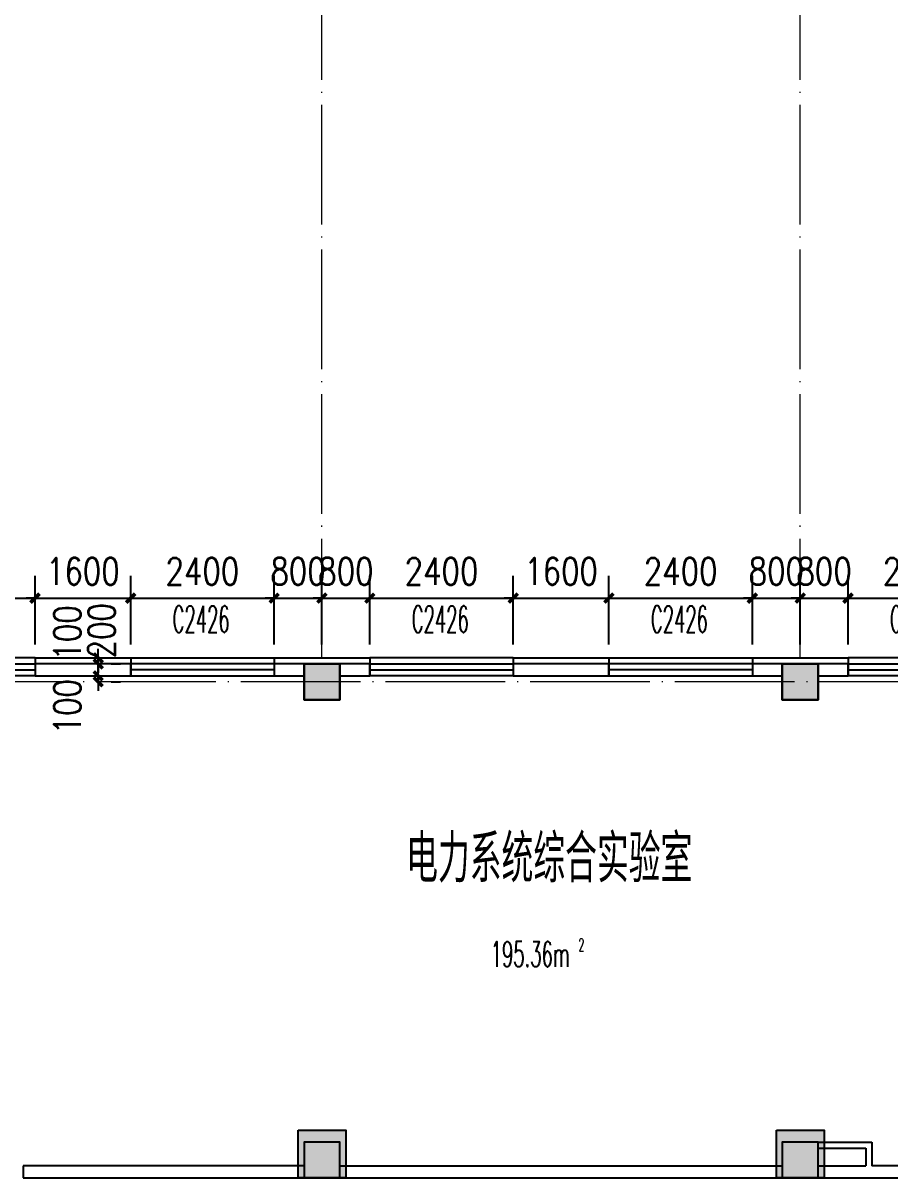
# Model space of a CAD drawing. Extents: x 1417642 to 3570900, y 124798 to 1191112.
# Drawn here: x 1480410 to 1494910, y 404095 to 423415 of the extents above; entities that cross this region are included whole.
import ezdxf

# ---------------------------------------------------------------- set-up
doc = ezdxf.new("R2010")
doc.units = 0
doc.header["$LTSCALE"] = 1000
doc.header["$MEASUREMENT"] = 0
doc.linetypes.add('DOTE', pattern=[2.42, 2, -0.2, 0.02, -0.2])
doc.layers.get('0').update_dxf_attribs({"linetype": 'CONTINUOUS'})
doc.layers.get('Defpoints').update_dxf_attribs({"linetype": 'CONTINUOUS'})
for name, color, linetype in [('colu', 2, 'CONTINUOUS'), ('COLUMN', 9, 'CONTINUOUS'), ('DOTE', 1, 'DOTE'), ('PUB_DIM', 3, 'CONTINUOUS'), ('PUB_HATCH', 8, 'CONTINUOUS'), ('SPACE', 7, 'CONTINUOUS'), ('SURFACE', 6, 'CONTINUOUS'), ('tiaozheng', 20, 'CONTINUOUS'), ('WALL', 4, 'CONTINUOUS'), ('WINDOW', 2, 'CONTINUOUS'), ('WINDOW_TEXT', 7, 'CONTINUOUS'), ('填充', 252, 'CONTINUOUS'), ('柱填充 @ 1', 8, 'CONTINUOUS')]:
    doc.layers.add(name, color=color, linetype=linetype)
doc.styles.add('_TCH_SPACE', font='ROMANS', dxfattribs={"width": 0.7, "height": 5, "bigfont": 'Z'})
doc.styles.add('_TCH_WINDOW', font='ROMANS.shx', dxfattribs={"width": 0.7, "height": 400, "bigfont": 'Z.shx'})
doc.styles.add('DIM_FONT', font='SIMPLEX.shx', dxfattribs={"width": 0.8})
doc.dimstyles.new('DIMN150', dxfattribs={"dimscale": 1.5, "dimtxt": 300, "dimasz": 100, "dimexe": 250, "dimexo": 300, "dimgap": 150, "dimtad": 1, "dimdec": 0, "dimzin": 0, "dimdsep": 46, "dimtxsty": 'DIM_FONT', "dimblk": 'ARCHTICK', "dimcen": 0.09, "dimdle": 1.5, "dimclrt": 7, "dimazin": 2, "dimtfac": 1, "dimtdec": 0, "dimtix": 1, "dimtmove": 2, "dimatfit": 3, "dimldrblk": 'ARCHTICK', "dimfxl": 1, "dimtolj": 1, "dimtzin": 0, "dimarcsym": 0})

# ---------------------------------------------------------------- blocks, each defined once
blk = doc.blocks.new('5873')
at = {"layer": '柱填充 @ 1', "ltscale": 1000}
for points in [[(1549228, 714085), (1549828, 714085), (1549828, 713485), (1549228, 713485)], [(1557228, 714085), (1557828, 714085), (1557828, 713485), (1557228, 713485)], [(1549128, 706285), (1549928, 706285), (1549928, 705485), (1549128, 705485)], [(1557128, 706285), (1557928, 706285), (1557928, 705485), (1557128, 705485)]]:
    blk.add_hatch(color=256, dxfattribs=at).paths.add_polyline_path(points)
at = {"layer": 'colu', "ltscale": 1000}
for points in [[(1549228, 714085), (1549828, 714085), (1549828, 713485), (1549228, 713485)], [(1557228, 714085), (1557828, 714085), (1557828, 713485), (1557228, 713485)], [(1549128, 706285), (1549928, 706285), (1549928, 705485), (1549128, 705485)], [(1557128, 706285), (1557928, 706285), (1557928, 705485), (1557128, 705485)]]:
    blk.add_lwpolyline(points, close=True, dxfattribs=at)
blk = doc.blocks.new('_ArchTick')
at = {"color": 0, "linetype": 'ByBlock', "const_width": 0.4}
blk.add_lwpolyline([(-0.5, -0.5), (0.5, 0.5)], dxfattribs=at)
blk = doc.blocks.new('*D1594')
at = {"layer": 'Defpoints', "color": 0}
for p in [(1481432, 412495), (1481666, 412495), (1481432, 412395)]:
    blk.add_point(p, dxfattribs=at)
at = {"layer": 'PUB_DIM', "color": 0, "lineweight": -2}
for p, q in [((1481666, 412495), (1481666, 412645)), ((1481666, 412395), (1481666, 412495)), ((1481882, 412495), (1482041, 412495)), ((1481666, 412395), (1481666, 412245)), ((1481882, 412395), (1482041, 412395))]:
    blk.add_line(p, q, dxfattribs=at)
at = {"layer": 'PUB_DIM', "color": 0, "lineweight": -2, "xscale": 150, "yscale": 150, "zscale": 150}
for p, rotation in [((1481666, 412495), 270), ((1481666, 412395), 90)]:
    blk.add_blockref('_ArchTick', p, dxfattribs=dict(at, rotation=rotation))
at = {"layer": 'PUB_DIM', "color": 7, "insert": (1481149, 411978), "char_height": 450, "attachment_point": 5, "rotation": 90, "style": 'DIM_FONT'}
blk.add_mtext('\\A1;100', dxfattribs=at)
blk = doc.blocks.new('*D1595')
at = {"layer": 'Defpoints', "color": 0}
for p in [(1481432, 412695), (1481666, 412695), (1481432, 412495)]:
    blk.add_point(p, dxfattribs=at)
at = {"layer": 'PUB_DIM', "color": 0, "lineweight": -2}
for p, q in [((1481666, 412695), (1481666, 412845)), ((1481666, 412495), (1481666, 412695)), ((1481882, 412695), (1482041, 412695)), ((1481666, 412495), (1481666, 412345)), ((1481882, 412495), (1482041, 412495))]:
    blk.add_line(p, q, dxfattribs=at)
at = {"layer": 'PUB_DIM', "color": 0, "lineweight": -2, "xscale": 150, "yscale": 150, "zscale": 150}
for p, rotation in [((1481666, 412695), 270), ((1481666, 412495), 90)]:
    blk.add_blockref('_ArchTick', p, dxfattribs=dict(at, rotation=rotation))
at = {"layer": 'PUB_DIM', "color": 7, "insert": (1481725, 413250), "char_height": 450, "attachment_point": 5, "rotation": 90, "style": 'DIM_FONT'}
blk.add_mtext('\\A1;200', dxfattribs=at)
blk = doc.blocks.new('*D1596')
at = {"layer": 'Defpoints', "color": 0}
for p in [(1481432, 412795), (1481432, 412695), (1481666, 412795)]:
    blk.add_point(p, dxfattribs=at)
at = {"layer": 'PUB_DIM', "color": 0, "lineweight": -2}
for p, q in [((1481666, 412795), (1481666, 412945)), ((1481666, 412695), (1481666, 412795)), ((1481666, 412695), (1481666, 412545)), ((1481882, 412795), (1482041, 412795)), ((1481882, 412695), (1482041, 412695))]:
    blk.add_line(p, q, dxfattribs=at)
at = {"layer": 'PUB_DIM', "color": 0, "lineweight": -2, "xscale": 150, "yscale": 150, "zscale": 150}
for p, rotation in [((1481666, 412795), 270), ((1481666, 412695), 90)]:
    blk.add_blockref('_ArchTick', p, dxfattribs=dict(at, rotation=rotation))
at = {"layer": 'PUB_DIM', "color": 7, "insert": (1481149, 413213), "char_height": 450, "attachment_point": 5, "rotation": 90, "style": 'DIM_FONT'}
blk.add_mtext('\\A1;100', dxfattribs=at)
blk = doc.blocks.new('*D1928')
at = {"layer": 'Defpoints', "color": 0}
for p in [(1496610, 413795), (1494210, 412569), (1496610, 412569)]:
    blk.add_point(p, dxfattribs=at)
at = {"layer": 'PUB_DIM', "color": 0, "lineweight": -2}
for p, q in [((1494210, 413019), (1494210, 414170)), ((1496610, 413019), (1496610, 414170)), ((1494208, 413795), (1496613, 413795))]:
    blk.add_line(p, q, dxfattribs=at)
at = {"layer": 'PUB_DIM', "color": 0, "lineweight": -2, "xscale": 150, "yscale": 150, "zscale": 150, "rotation": 180}
blk.add_blockref('_ArchTick', (1494210, 413795), dxfattribs=at)
at = {"layer": 'PUB_DIM', "color": 0, "lineweight": -2, "xscale": 150, "yscale": 150, "zscale": 150}
blk.add_blockref('_ArchTick', (1496610, 413795), dxfattribs=at)
at = {"layer": 'PUB_DIM', "color": 7, "insert": (1495410, 414245), "char_height": 450, "attachment_point": 5, "style": 'DIM_FONT'}
blk.add_mtext('\\A1;2400', dxfattribs=at)
blk = doc.blocks.new('*D1929')
at = {"layer": 'Defpoints', "color": 0}
for p in [(1494210, 413795), (1493410, 412569), (1494210, 412569)]:
    blk.add_point(p, dxfattribs=at)
at = {"layer": 'PUB_DIM', "color": 0, "lineweight": -2}
for p, q in [((1493410, 413019), (1493410, 414170)), ((1494210, 413019), (1494210, 414170)), ((1493410, 413795), (1493260, 413795)), ((1493410, 413795), (1494210, 413795)), ((1494210, 413795), (1494360, 413795))]:
    blk.add_line(p, q, dxfattribs=at)
at = {"layer": 'PUB_DIM', "color": 0, "lineweight": -2, "xscale": 150, "yscale": 150, "zscale": 150}
blk.add_blockref('_ArchTick', (1493410, 413795), dxfattribs=at)
at = {"layer": 'PUB_DIM', "color": 0, "lineweight": -2, "xscale": 150, "yscale": 150, "zscale": 150, "rotation": 180}
blk.add_blockref('_ArchTick', (1494210, 413795), dxfattribs=at)
at = {"layer": 'PUB_DIM', "color": 7, "insert": (1493810, 414245), "char_height": 450, "attachment_point": 5, "style": 'DIM_FONT'}
blk.add_mtext('\\A1;800', dxfattribs=at)
blk = doc.blocks.new('*D1930')
at = {"layer": 'Defpoints', "color": 0}
for p in [(1493410, 413795), (1492610, 412569), (1493410, 412569)]:
    blk.add_point(p, dxfattribs=at)
at = {"layer": 'PUB_DIM', "color": 0, "lineweight": -2}
for p, q in [((1492610, 413019), (1492610, 414170)), ((1493410, 413019), (1493410, 414170)), ((1492610, 413795), (1492460, 413795)), ((1492610, 413795), (1493410, 413795)), ((1493410, 413795), (1493560, 413795))]:
    blk.add_line(p, q, dxfattribs=at)
at = {"layer": 'PUB_DIM', "color": 0, "lineweight": -2, "xscale": 150, "yscale": 150, "zscale": 150}
blk.add_blockref('_ArchTick', (1492610, 413795), dxfattribs=at)
at = {"layer": 'PUB_DIM', "color": 0, "lineweight": -2, "xscale": 150, "yscale": 150, "zscale": 150, "rotation": 180}
blk.add_blockref('_ArchTick', (1493410, 413795), dxfattribs=at)
at = {"layer": 'PUB_DIM', "color": 7, "insert": (1493010, 414245), "char_height": 450, "attachment_point": 5, "style": 'DIM_FONT'}
blk.add_mtext('\\A1;800', dxfattribs=at)
blk = doc.blocks.new('*D1931')
at = {"layer": 'Defpoints', "color": 0}
for p in [(1492610, 413795), (1490210, 412569), (1492610, 412569)]:
    blk.add_point(p, dxfattribs=at)
at = {"layer": 'PUB_DIM', "color": 0, "lineweight": -2}
for p, q in [((1490210, 413019), (1490210, 414170)), ((1492610, 413019), (1492610, 414170)), ((1490208, 413795), (1492613, 413795))]:
    blk.add_line(p, q, dxfattribs=at)
at = {"layer": 'PUB_DIM', "color": 0, "lineweight": -2, "xscale": 150, "yscale": 150, "zscale": 150, "rotation": 180}
blk.add_blockref('_ArchTick', (1490210, 413795), dxfattribs=at)
at = {"layer": 'PUB_DIM', "color": 0, "lineweight": -2, "xscale": 150, "yscale": 150, "zscale": 150}
blk.add_blockref('_ArchTick', (1492610, 413795), dxfattribs=at)
at = {"layer": 'PUB_DIM', "color": 7, "insert": (1491410, 414245), "char_height": 450, "attachment_point": 5, "style": 'DIM_FONT'}
blk.add_mtext('\\A1;2400', dxfattribs=at)
blk = doc.blocks.new('*D1932')
at = {"layer": 'Defpoints', "color": 0}
for p in [(1490210, 413795), (1488610, 412569), (1490210, 412569)]:
    blk.add_point(p, dxfattribs=at)
at = {"layer": 'PUB_DIM', "color": 0, "lineweight": -2}
for p, q in [((1488610, 413019), (1488610, 414170)), ((1490210, 413019), (1490210, 414170)), ((1488610, 413795), (1488460, 413795)), ((1488610, 413795), (1490210, 413795)), ((1490210, 413795), (1490360, 413795))]:
    blk.add_line(p, q, dxfattribs=at)
at = {"layer": 'PUB_DIM', "color": 0, "lineweight": -2, "xscale": 150, "yscale": 150, "zscale": 150}
blk.add_blockref('_ArchTick', (1488610, 413795), dxfattribs=at)
at = {"layer": 'PUB_DIM', "color": 0, "lineweight": -2, "xscale": 150, "yscale": 150, "zscale": 150, "rotation": 180}
blk.add_blockref('_ArchTick', (1490210, 413795), dxfattribs=at)
at = {"layer": 'PUB_DIM', "color": 7, "insert": (1489410, 414245), "char_height": 450, "attachment_point": 5, "style": 'DIM_FONT'}
blk.add_mtext('\\A1;1600', dxfattribs=at)
blk = doc.blocks.new('*D1933')
at = {"layer": 'Defpoints', "color": 0}
for p in [(1488610, 413795), (1486210, 412569), (1488610, 412569)]:
    blk.add_point(p, dxfattribs=at)
at = {"layer": 'PUB_DIM', "color": 0, "lineweight": -2}
for p, q in [((1486210, 413019), (1486210, 414170)), ((1488610, 413019), (1488610, 414170)), ((1486208, 413795), (1488613, 413795))]:
    blk.add_line(p, q, dxfattribs=at)
at = {"layer": 'PUB_DIM', "color": 0, "lineweight": -2, "xscale": 150, "yscale": 150, "zscale": 150, "rotation": 180}
blk.add_blockref('_ArchTick', (1486210, 413795), dxfattribs=at)
at = {"layer": 'PUB_DIM', "color": 0, "lineweight": -2, "xscale": 150, "yscale": 150, "zscale": 150}
blk.add_blockref('_ArchTick', (1488610, 413795), dxfattribs=at)
at = {"layer": 'PUB_DIM', "color": 7, "insert": (1487410, 414245), "char_height": 450, "attachment_point": 5, "style": 'DIM_FONT'}
blk.add_mtext('\\A1;2400', dxfattribs=at)
blk = doc.blocks.new('*D1934')
at = {"layer": 'Defpoints', "color": 0}
for p in [(1486210, 413795), (1485410, 412569), (1486210, 412569)]:
    blk.add_point(p, dxfattribs=at)
at = {"layer": 'PUB_DIM', "color": 0, "lineweight": -2}
for p, q in [((1485410, 413019), (1485410, 414170)), ((1486210, 413019), (1486210, 414170)), ((1485410, 413795), (1485260, 413795)), ((1485410, 413795), (1486210, 413795)), ((1486210, 413795), (1486360, 413795))]:
    blk.add_line(p, q, dxfattribs=at)
at = {"layer": 'PUB_DIM', "color": 0, "lineweight": -2, "xscale": 150, "yscale": 150, "zscale": 150}
blk.add_blockref('_ArchTick', (1485410, 413795), dxfattribs=at)
at = {"layer": 'PUB_DIM', "color": 0, "lineweight": -2, "xscale": 150, "yscale": 150, "zscale": 150, "rotation": 180}
blk.add_blockref('_ArchTick', (1486210, 413795), dxfattribs=at)
at = {"layer": 'PUB_DIM', "color": 7, "insert": (1485810, 414245), "char_height": 450, "attachment_point": 5, "style": 'DIM_FONT'}
blk.add_mtext('\\A1;800', dxfattribs=at)
blk = doc.blocks.new('*D1935')
at = {"layer": 'Defpoints', "color": 0}
for p in [(1485410, 413795), (1484610, 412569), (1485410, 412569)]:
    blk.add_point(p, dxfattribs=at)
at = {"layer": 'PUB_DIM', "color": 0, "lineweight": -2}
for p, q in [((1484610, 413019), (1484610, 414170)), ((1485410, 413019), (1485410, 414170)), ((1484610, 413795), (1484460, 413795)), ((1484610, 413795), (1485410, 413795)), ((1485410, 413795), (1485560, 413795))]:
    blk.add_line(p, q, dxfattribs=at)
at = {"layer": 'PUB_DIM', "color": 0, "lineweight": -2, "xscale": 150, "yscale": 150, "zscale": 150}
blk.add_blockref('_ArchTick', (1484610, 413795), dxfattribs=at)
at = {"layer": 'PUB_DIM', "color": 0, "lineweight": -2, "xscale": 150, "yscale": 150, "zscale": 150, "rotation": 180}
blk.add_blockref('_ArchTick', (1485410, 413795), dxfattribs=at)
at = {"layer": 'PUB_DIM', "color": 7, "insert": (1485010, 414245), "char_height": 450, "attachment_point": 5, "style": 'DIM_FONT'}
blk.add_mtext('\\A1;800', dxfattribs=at)
blk = doc.blocks.new('*D1936')
at = {"layer": 'Defpoints', "color": 0}
for p in [(1484610, 413795), (1482210, 412569), (1484610, 412569)]:
    blk.add_point(p, dxfattribs=at)
at = {"layer": 'PUB_DIM', "color": 0, "lineweight": -2}
for p, q in [((1482210, 413019), (1482210, 414170)), ((1484610, 413019), (1484610, 414170)), ((1482208, 413795), (1484613, 413795))]:
    blk.add_line(p, q, dxfattribs=at)
at = {"layer": 'PUB_DIM', "color": 0, "lineweight": -2, "xscale": 150, "yscale": 150, "zscale": 150, "rotation": 180}
blk.add_blockref('_ArchTick', (1482210, 413795), dxfattribs=at)
at = {"layer": 'PUB_DIM', "color": 0, "lineweight": -2, "xscale": 150, "yscale": 150, "zscale": 150}
blk.add_blockref('_ArchTick', (1484610, 413795), dxfattribs=at)
at = {"layer": 'PUB_DIM', "color": 7, "insert": (1483410, 414245), "char_height": 450, "attachment_point": 5, "style": 'DIM_FONT'}
blk.add_mtext('\\A1;2400', dxfattribs=at)
blk = doc.blocks.new('*D1937')
at = {"layer": 'Defpoints', "color": 0}
for p in [(1482210, 413795), (1480610, 412569), (1482210, 412569)]:
    blk.add_point(p, dxfattribs=at)
at = {"layer": 'PUB_DIM', "color": 0, "lineweight": -2}
for p, q in [((1480610, 413019), (1480610, 414170)), ((1482210, 413019), (1482210, 414170)), ((1480610, 413795), (1480460, 413795)), ((1480610, 413795), (1482210, 413795)), ((1482210, 413795), (1482360, 413795))]:
    blk.add_line(p, q, dxfattribs=at)
at = {"layer": 'PUB_DIM', "color": 0, "lineweight": -2, "xscale": 150, "yscale": 150, "zscale": 150}
blk.add_blockref('_ArchTick', (1480610, 413795), dxfattribs=at)
at = {"layer": 'PUB_DIM', "color": 0, "lineweight": -2, "xscale": 150, "yscale": 150, "zscale": 150, "rotation": 180}
blk.add_blockref('_ArchTick', (1482210, 413795), dxfattribs=at)
at = {"layer": 'PUB_DIM', "color": 7, "insert": (1481410, 414245), "char_height": 450, "attachment_point": 5, "style": 'DIM_FONT'}
blk.add_mtext('\\A1;1600', dxfattribs=at)
blk = doc.blocks.new('*D1938')
at = {"layer": 'Defpoints', "color": 0}
for p in [(1480610, 413795), (1478210, 412569), (1480610, 412569)]:
    blk.add_point(p, dxfattribs=at)
at = {"layer": 'PUB_DIM', "color": 0, "lineweight": -2}
for p, q in [((1478210, 413019), (1478210, 414170)), ((1480610, 413019), (1480610, 414170)), ((1478208, 413795), (1480613, 413795))]:
    blk.add_line(p, q, dxfattribs=at)
at = {"layer": 'PUB_DIM', "color": 0, "lineweight": -2, "xscale": 150, "yscale": 150, "zscale": 150, "rotation": 180}
blk.add_blockref('_ArchTick', (1478210, 413795), dxfattribs=at)
at = {"layer": 'PUB_DIM', "color": 0, "lineweight": -2, "xscale": 150, "yscale": 150, "zscale": 150}
blk.add_blockref('_ArchTick', (1480610, 413795), dxfattribs=at)
at = {"layer": 'PUB_DIM', "color": 7, "insert": (1479410, 414245), "char_height": 450, "attachment_point": 5, "style": 'DIM_FONT'}
blk.add_mtext('\\A1;2400', dxfattribs=at)
blk = doc.blocks.new('_FZH')
blk.add_lwpolyline([(-0.5, -0.5), (0.5, -0.5), (0.5, 0.5), (-0.5, 0.5)], close=True)
at = {"layer": 'PUB_HATCH'}
blk.add_solid([(-0.5, -0.5), (0.5, -0.5), (-0.5, 0.5), (0.5, 0.5)], dxfattribs=at)
blk = doc.blocks.new('$TCHSYS$WIN2D')
for p, q in [((-0.5, 0.5), (0.5, 0.5)), ((-0.5, 0.5), (-0.5, -0.5)), ((0.5, 0.5), (0.5, -0.5)), ((0.5, 0.1667), (-0.5, 0.1667)), ((0.5, -0.1667), (-0.5, -0.1667)), ((-0.5, -0.5), (0.5, -0.5))]:
    blk.add_line(p, q)

msp = doc.modelspace()

# ---------------------------------------------------------------- linework, layer by layer
at = {"layer": 'DOTE', "lineweight": 0}
for p, q in [((1485410.3, 412787.5), (1485410.3, 496674.8)), ((1485410.3, 412787.5), (1485410.3, 496674.8)), ((1493410.3, 412787.5), (1493410.3, 496674.8)), ((1493410.3, 412787.5), (1493410.3, 496674.8)), ((1493410.3, 412787.5), (1493410.3, 496674.8))]:
    msp.add_line(p, q, dxfattribs=at)
msp.add_lwpolyline([(1597373.8, 412395.5), (1431783.9, 412395.5)], dxfattribs=at)
at = {"layer": 'SURFACE'}
for p, q in [((1480610.3, 412795.5), (1480610.3, 412695.5)), ((1480610.3, 412795.5), (1482210.3, 412795.5)), ((1482210.3, 412795.5), (1482210.3, 412695.5)), ((1484610.3, 412795.5), (1484610.3, 412695.5)), ((1484610.3, 412795.5), (1485410.3, 412795.5)), ((1485410.3, 412795.5), (1486210.3, 412795.5)), ((1486210.3, 412795.5), (1486210.3, 412695.5)), ((1488610.3, 412795.5), (1488610.3, 412695.5)), ((1488610.3, 412795.5), (1490210.3, 412795.5)), ((1490210.3, 412795.5), (1490210.3, 412695.5)), ((1492610.3, 412795.5), (1492610.3, 412695.5)), ((1492610.3, 412795.5), (1493410.3, 412795.5)), ((1493410.3, 412795.5), (1494210.3, 412795.5)), ((1494210.3, 412795.5), (1494210.3, 412695.5))]:
    msp.add_line(p, q, dxfattribs=at)
at = {"layer": 'WALL'}
for p, q in [((1482210.3, 412695.5), (1480610.3, 412695.5)), ((1480610.3, 412695.5), (1480610.3, 412495.5)), ((1482210.3, 412495.5), (1482210.3, 412695.5)), ((1485110.3, 412695.5), (1484610.3, 412695.5)), ((1484610.3, 412695.5), (1484610.3, 412495.5)), ((1486210.3, 412695.5), (1485710.3, 412695.5)), ((1486210.3, 412495.5), (1486210.3, 412695.5)), ((1490210.3, 412695.5), (1488610.3, 412695.5)), ((1488610.3, 412695.5), (1488610.3, 412495.5)), ((1490210.3, 412495.5), (1490210.3, 412695.5)), ((1493110.3, 412695.5), (1492610.3, 412695.5)), ((1492610.3, 412695.5), (1492610.3, 412495.5)), ((1494210.3, 412695.5), (1493710.3, 412695.5)), ((1494210.3, 412495.5), (1494210.3, 412695.5)), ((1480610.3, 412495.5), (1482210.3, 412495.5)), ((1484610.3, 412495.5), (1485110.3, 412495.5)), ((1485710.3, 412495.5), (1486210.3, 412495.5)), ((1488610.3, 412495.5), (1490210.3, 412495.5)), ((1492610.3, 412495.5), (1493110.3, 412495.5)), ((1493710.3, 412495.5), (1494210.3, 412495.5)), ((1493710.3, 404695.5), (1494610.3, 404695.5)), ((1493710.3, 404595.5), (1494510.3, 404595.5)), ((1494510.3, 404595.5), (1494510.3, 404295.5)), ((1494610.3, 404695.5), (1494610.3, 404295.5)), ((1485110.3, 404295.5), (1480410.3, 404295.5)), ((1480410.3, 404295.5), (1480410.3, 404095.5)), ((1485710.3, 404295.5), (1493110.3, 404295.5)), ((1493710.3, 404295.5), (1494510.3, 404295.5)), ((1498410.3, 404295.5), (1494610.3, 404295.5)), ((1480410.3, 404095.5), (1485110.3, 404095.5)), ((1485710.3, 404095.5), (1493110.3, 404095.5)), ((1493710.3, 404095.5), (1494510.3, 404095.5)), ((1494510.3, 404095.5), (1498410.3, 404095.5))]:
    msp.add_line(p, q, dxfattribs=at)

# ---------------------------------------------------------------- block references
at = {"layer": 'COLUMN', "lineweight": 0, "xscale": 600, "yscale": 600, "zscale": 600}
for p in [(1485410.3, 412395.5), (1493410.3, 412395.5), (1485410.3, 404395.5), (1493410.3, 404395.5)]:
    msp.add_blockref('_FZH', p, dxfattribs=at)
at = {"layer": 'tiaozheng'}
msp.add_blockref('5873', (-64117.3, -301389.9), dxfattribs=at)
at = {"layer": 'WINDOW', "color": 2}
ref = msp.add_blockref('$TCHSYS$WIN2D', (1479410.3, 412645.5), dxfattribs=dict(at, xscale=-2400, yscale=300, zscale=-2400))
ref.add_attrib('A', 'C2426', (1478911.5, 413219.3), dxfattribs={"layer": 'WINDOW_TEXT', "color": 2, "height": 446.25, "style": '_TCH_WINDOW', "width": 0.494118})
ref = msp.add_blockref('$TCHSYS$WIN2D', (1483410.3, 412645.5), dxfattribs=dict(at, xscale=2400, yscale=300, zscale=2400))
ref.add_attrib('A', 'C2426', (1482911.5, 413219.3), dxfattribs={"layer": 'WINDOW_TEXT', "color": 2, "height": 446.25, "style": '_TCH_WINDOW', "width": 0.494118})
ref = msp.add_blockref('$TCHSYS$WIN2D', (1487410.3, 412645.5), dxfattribs=dict(at, xscale=-2400, yscale=300, zscale=-2400))
ref.add_attrib('A', 'C2426', (1486911.5, 413219.3), dxfattribs={"layer": 'WINDOW_TEXT', "color": 2, "height": 446.25, "style": '_TCH_WINDOW', "width": 0.494118})
ref = msp.add_blockref('$TCHSYS$WIN2D', (1491410.3, 412645.5), dxfattribs=dict(at, xscale=2400, yscale=300, zscale=2400))
ref.add_attrib('A', 'C2426', (1490911.5, 413219.3), dxfattribs={"layer": 'WINDOW_TEXT', "color": 2, "height": 446.25, "style": '_TCH_WINDOW', "width": 0.494118})
ref = msp.add_blockref('$TCHSYS$WIN2D', (1495410.3, 412645.5), dxfattribs=dict(at, xscale=-2400, yscale=300, zscale=-2400))
ref.add_attrib('A', 'C2426', (1494911.5, 413219.3), dxfattribs={"layer": 'WINDOW_TEXT', "color": 2, "height": 446.25, "style": '_TCH_WINDOW', "width": 0.494118})

# ---------------------------------------------------------------- texts
at = {"layer": 'SPACE', "style": '_TCH_SPACE', "width": 0.525}
for s, height, p in [('195.36m', 420, (1488232.3, 407627.8)), ('2', 210, (1489702.3, 407890.3))]:
    msp.add_text(s, height=height, dxfattribs=at).set_placement(p)
at = {"layer": '填充', "insert": (1486818, 409836.6), "char_height": 800, "width": 7854.488, "attachment_point": 1, "style": '_TCH_WINDOW'}
msp.add_mtext('{\\C2;电力系统综合实验室}', dxfattribs=at)

# ---------------------------------------------------------------- dimensions: what is measured, and where the dimension line sits
at = {"layer": 'PUB_DIM'}
for p1, p2, picture, middle in [((1478210.3, 412569.2), (1480610.3, 412569.2), '*D1938', (1479410.3, 414245.5)), ((1480610.3, 412569.2), (1482210.3, 412569.2), '*D1937', (1481410.3, 414245.5)), ((1482210.3, 412569.2), (1484610.3, 412569.2), '*D1936', (1483410.3, 414245.5)), ((1484610.3, 412569.2), (1485410.3, 412569.2), '*D1935', (1485010.3, 414245.5)), ((1485410.3, 412569.2), (1486210.3, 412569.2), '*D1934', (1485810.3, 414245.5)), ((1486210.3, 412569.2), (1488610.3, 412569.2), '*D1933', (1487410.3, 414245.5)), ((1488610.3, 412569.2), (1490210.3, 412569.2), '*D1932', (1489410.3, 414245.5)), ((1490210.3, 412569.2), (1492610.3, 412569.2), '*D1931', (1491410.3, 414245.5)), ((1492610.3, 412569.2), (1493410.3, 412569.2), '*D1930', (1493010.3, 414245.5)), ((1493410.3, 412569.2), (1494210.3, 412569.2), '*D1929', (1493810.3, 414245.5)), ((1494210.3, 412569.2), (1496610.3, 412569.2), '*D1928', (1495410.3, 414245.5))]:
    dim = msp.add_aligned_dim(p1=p1, p2=p2, distance=1226.2, dimstyle='DIMN150', dxfattribs=at)
    dim.commit()
    dim.dimension.update_dxf_attribs({"geometry": picture, "text_midpoint": middle})
for base, p1, p2, picture, middle in [((1481666.1, 412795.5), (1481432.2, 412695.5), (1481432.2, 412795.5), '*D1596', (1481148.6, 413213.2)), ((1481666.1, 412695.5), (1481432.2, 412495.5), (1481432.2, 412695.5), '*D1595', (1481724.6, 413250.2)), ((1481666.1, 412495.5), (1481432.2, 412395.5), (1481432.2, 412495.5), '*D1594', (1481148.6, 411977.7))]:
    dim = msp.add_linear_dim(base=base, p1=p1, p2=p2, angle=90, dimstyle='DIMN150', dxfattribs=at)
    dim.commit()
    dim.dimension.update_dxf_attribs({"geometry": picture, "text_midpoint": middle, "dimtype": 129})

doc.saveas('drawing.dxf')
